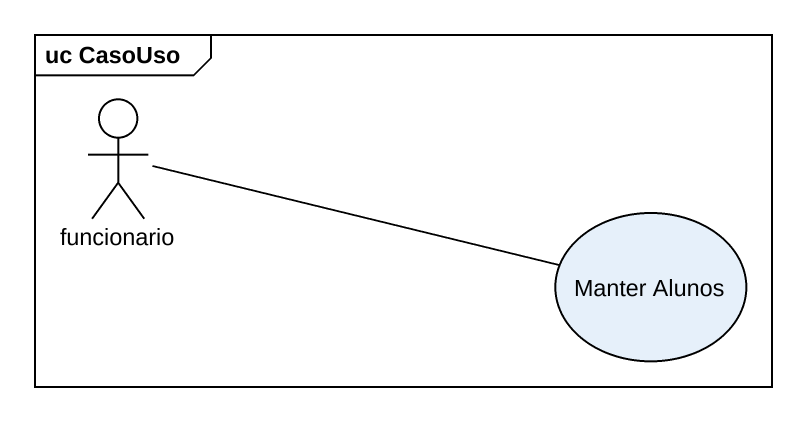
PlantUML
@startuml
mainframe uc CasoUso
actor funcionario
usecase "Manter Alunos" as Manter_Alunos
funcionario -right- Manter_Alunos
@enduml
